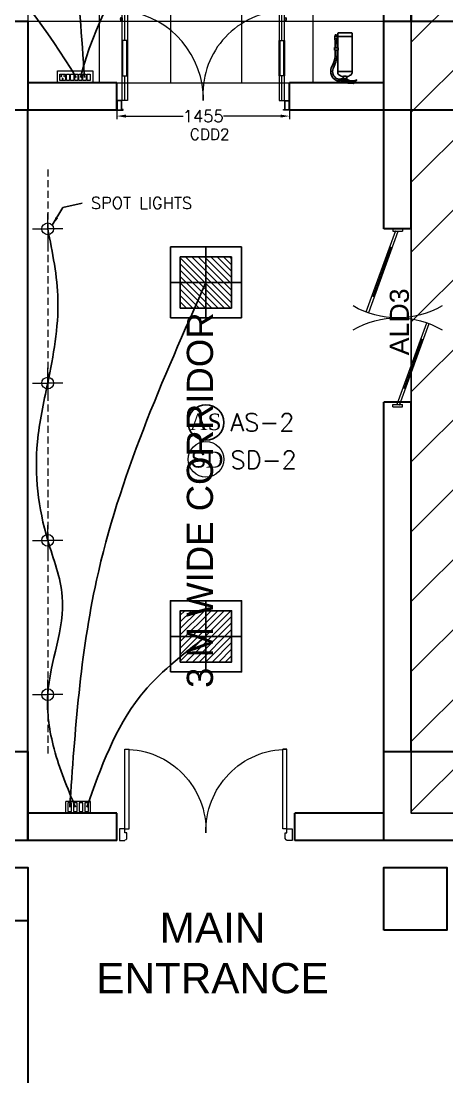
# Model space of a CAD drawing. Header units: millimetres. Extents: x 3552052 to 4144896, y -707811 to -630695.
# Drawn here: x 3582078 to 3585666, y -657476 to -648580 of the extents above; entities that cross this region are included whole.
import ezdxf

# ---------------------------------------------------------------- set-up
doc = ezdxf.new("R2010")
doc.units = ezdxf.units.MM
doc.header["$LTSCALE"] = 6
doc.header["$MEASUREMENT"] = 0
doc.linetypes.add('DASHED', pattern=[0.75, 0.5, -0.25])
doc.linetypes.add('HIDDEN', pattern=[0.375, 0.25, -0.125])
doc.layers.get('0').update_dxf_attribs({"linetype": 'CONTINUOUS', "lineweight": 0})
doc.layers.get('Defpoints').update_dxf_attribs({"linetype": 'CONTINUOUS', "lineweight": 0})
for name, color, linetype, lineweight in [('1200 Door', 144, 'CONTINUOUS', 0), ('COL', 5, 'CONTINUOUS', 0), ('D.F', 251, 'CONTINUOUS', 0), ('DIM', 7, 'CONTINUOUS', 0), ('DOOR', 44, 'CONTINUOUS', 0), ('Double Leaf Door', 4, 'CONTINUOUS', 0), ('ELE 36W EMERGENCY LIGHT', 5, 'CONTINUOUS', 0), ('ELE 36W LED LIGHT', 6, 'CONTINUOUS', 0), ('ELE-12W LED', 1, 'CONTINUOUS', 0), ('ELE-36W EMERGENCY  LED LIGHT', 7, 'CONTINUOUS', 0), ('ELE-36W LED LIGHT', 210, 'CONTINUOUS', 0), ('ELE-4M RAW P.SB', 40, 'CONTINUOUS', 0), ('ELE-4M UPS P.SB', 3, 'CONTINUOUS', 0), ('ELE-6M RAW P.SB', 40, 'HIDDEN', 0), ('FA-ABOVE SMOKE DETECTOR', 6, 'CONTINUOUS', 25), ('FA-BELOW SMOKE DERECTOR', 1, 'CONTINUOUS', 0), ('FA-FIRE TEXT', 7, 'CONTINUOUS', 0), ('WALL', 8, 'CONTINUOUS', 0)]:
    doc.layers.add(name, color=color, linetype=linetype, lineweight=lineweight)
doc.layers.add('dwgmodels.com', color=250, linetype='CONTINUOUS')
doc.layers.add('ELE-LIGHTING WIRING', color=7, linetype='CONTINUOUS', lineweight=0, true_color=0x63d7b6)
doc.styles.add('ARIAL', font='arial.ttf')
doc.styles.add('PDF Times New Roman', font='times.ttf')
doc.styles.add('ROMANS', font='romans.shx')
doc.styles.get("Standard").update_dxf_attribs({"font": 'SIMPLEX'})
doc.dimstyles.new('AEPL1', dxfattribs={"dimtxt": 100, "dimasz": 75, "dimexe": 25, "dimexo": 50, "dimtad": 0, "dimdec": 0, "dimtxsty": 'ROMANS', "dimcen": 2.5, "dimclrd": 7, "dimclre": 7, "dimclrt": 7, "dimadec": 0, "dimazin": 0, "dimtfac": 1, "dimtdec": 0, "dimtmove": 0, "dimatfit": 3, "dimfxl": 1, "dimlwd": 0, "dimlwe": 0, "dimarcsym": 0})
doc.dimstyles.get("Standard").update_dxf_attribs({"dimtxt": 100, "dimasz": 75, "dimexe": 50, "dimexo": 50, "dimgap": 75, "dimtad": 1, "dimdec": 0, "dimzin": 0, "dimdsep": 46, "dimtxsty": 'Standard', "dimcen": 0.09, "dimclrd": 256, "dimclre": 256, "dimclrt": 256, "dimadec": 0, "dimazin": 0, "dimtfac": 1, "dimtdec": 0, "dimtofl": 0, "dimtmove": 0, "dimatfit": 3, "dimfxl": 1, "dimtolj": 1, "dimtzin": 0, "dimarcsym": 0})

# ---------------------------------------------------------------- blocks, each defined once
blk = doc.blocks.new('light300x600')
at = {"layer": 'ELE-36W LED LIGHT', "lineweight": 25}
for p, q in [((918214.7, -78407.4), (918214.7, -79007.4)), ((918814.7, -78407.4), (918214.7, -78407.4)), ((918514.7, -78407.4), (918514.7, -79007.4)), ((918814.7, -79007.4), (918814.7, -78407.4)), ((918298.3, -78491.3), (918298.6, -78491)), ((918298.3, -78544.3), (918351.6, -78491)), ((918298.3, -78597.3), (918404.7, -78491)), ((918298.3, -78650.4), (918457.7, -78491)), ((918298.3, -78703.4), (918510.7, -78491)), ((918298.3, -78756.4), (918563.8, -78491)), ((918298.3, -78809.5), (918616.8, -78491)), ((918298.3, -78862.5), (918669.8, -78491)), ((918298.3, -78915.5), (918722.9, -78491)), ((918298.3, -78491), (918298.3, -78923.7)), ((918731.1, -78491), (918298.3, -78491)), ((918343.2, -78923.7), (918731.1, -78535.8)), ((918731.1, -78923.7), (918731.1, -78491)), ((918396.2, -78923.7), (918731.1, -78588.8)), ((918214.7, -78707.4), (918814.7, -78707.4)), ((918449.2, -78923.7), (918731.1, -78641.9)), ((918502.3, -78923.7), (918731.1, -78694.9)), ((918555.3, -78923.7), (918731.1, -78747.9)), ((918608.3, -78923.7), (918731.1, -78801)), ((918661.3, -78923.7), (918731.1, -78854)), ((918298.3, -78923.7), (918731.1, -78923.7)), ((918714.4, -78923.7), (918731.1, -78907)), ((918214.7, -79007.4), (918814.7, -79007.4))]:
    blk.add_line(p, q, dxfattribs=at)
blk = doc.blocks.new('ELE.EMERGENCY 40W LED LIGHT')
at = {"layer": 'ELE-36W EMERGENCY  LED LIGHT', "lineweight": 25}
h = blk.add_hatch(dxfattribs=at)
h.set_pattern_fill('ANSI31', color=5, scale=300, style=0)
h.paths.add_polyline_path([(-207.7, -207.7), (-207.7, 207.7), (207.7, 207.7), (207.7, -207.7)])
for p, q in [((0, 288), (0, -288)), ((-288, 0), (288, 0))]:
    blk.add_line(p, q, dxfattribs=at)
for points in [[(-288, -288), (-288, 288), (288, 288), (288, -288)], [(-207.7, -207.7), (-207.7, 207.7), (207.7, 207.7), (207.7, -207.7)]]:
    blk.add_lwpolyline(points, close=True, dxfattribs=at)
blk = doc.blocks.new('SDFF')
at = {"layer": 'ELE-4M RAW P.SB'}
for p, q in [((0, -100), (0, 0)), ((207.1, 0, 0), (0, 0)), ((207.1, -100, 0), (207.1, 0, 0)), ((207.1, -100, 0), (0, -100))]:
    blk.add_line(p, q, dxfattribs=at)
at = {"layer": 'ELE-4M RAW P.SB', "color": 3, "linetype": 'ByBlock'}
blk.add_lwpolyline([(47.2, -84.5), (47.2, -11.2), (16.7, -11.2), (16.7, -84.5)], close=True, dxfattribs=at)
at = {"layer": 'ELE-4M RAW P.SB', "linetype": 'ByBlock'}
for points in [[(94.9, -84.5), (94.9, -11.2), (64.4, -11.2), (64.4, -84.5)], [(142.6, -84.5), (142.6, -11.2), (112.1, -11.2), (112.1, -84.5)], [(190.3, -84.5), (190.3, -11.2), (159.8, -11.2), (159.8, -84.5)]]:
    blk.add_lwpolyline(points, close=True, dxfattribs=at)
blk = doc.blocks.new('SMOKE DETECTOR')
at = {"layer": 'FA-BELOW SMOKE DERECTOR', "color": 7}
blk.add_circle((931028.7, -118293.9), 166, dxfattribs=at)
at = {"layer": 'FA-BELOW SMOKE DERECTOR', "insert": (930887.1, -118373), "char_height": 150, "attachment_point": 7, "style": 'PDF Times New Roman'}
blk.add_mtext('{\\fArial|b0|i0|c0|p34;S}D', dxfattribs=at)
blk = doc.blocks.new('above smoke detector')
at = {"layer": 'FA-ABOVE SMOKE DETECTOR', "color": 7}
blk.add_circle((0, 0), 300, dxfattribs=at)
at = {"layer": 'FA-ABOVE SMOKE DETECTOR', "color": 53, "style": 'PDF Times New Roman'}
blk.add_text('AS', height=277.4, dxfattribs=at).set_placement((-274, -128))
blk = doc.blocks.new('Z$W@#5624')
at = {"layer": 'DOOR'}
for p, q in [((1779, 470), (957, 769)), ((1770, 446), (949, 745)), ((1122, 709), (1113, 685)), ((1610, 518), (1117, 697)), ((0, 499), (25, 499)), ((0, 400), (0, 499)), ((19, 429), (28, 453)), ((19, 429), (840, 130)), ((25, 400), (25, 499)), ((28, 453), (849, 154)), ((1614, 529), (1606, 506)), ((1779, 470), (1770, 446)), ((1798, 499), (1773, 499)), ((1773, 400), (1773, 499)), ((1798, 400), (1798, 499)), ((0, 400), (25, 400)), ((183, 369), (192, 393)), ((188, 381), (680, 202)), ((1798, 400), (1773, 400)), ((685, 214), (676, 190))]:
    blk.add_line(p, q, dxfattribs=at)
at = {"layer": 'DOOR', "color": 145, "extrusion": (0, 0, -1)}
for centre, start_param, end_param in [((0, 449), -0.523599, 0.523599), ((1798, 449), 2.617994, 3.665191)]:
    blk.add_ellipse(centre, major_axis=(899, 0), ratio=1, start_param=start_param, end_param=end_param, dxfattribs=at)
blk = doc.blocks.new('21500')
at = {"layer": 'DOOR'}
for p, q in [((67.5, 100), (67.5, 770)), ((67.5, 770), (102.5, 770)), ((102.5, 100), (102.5, 770)), ((1397.5, 100), (1397.5, 770)), ((1432.5, 770), (1397.5, 770)), ((1432.5, 100), (1432.5, 770)), ((67.5, 100), (102.5, 100)), ((1432.5, 100), (1397.5, 100)), ((67.5, 0), (67.5, 2.5)), ((82.5, 15), (80, 15)), ((1417.5, 15), (1420, 15)), ((1432.5, 0), (1432.5, 2.5))]:
    blk.add_line(p, q, dxfattribs=at)
for points in [[(82.5, 65), (67.5, 65), (67.5, 100), (22.5, 100), (22.5, 0), (67.5, 0)], [(1417.5, 65), (1432.5, 65), (1432.5, 100), (1477.5, 100), (1477.5, 0), (1432.5, 0)], [(82.5, 15), (82.5, 65)], [(1417.5, 15), (1417.5, 65)]]:
    blk.add_lwpolyline(points, dxfattribs=at)
at = {"layer": 'DOOR', "color": 145}
for centre, start, end in [((64.2, 83.9), 358.42092, 89.721), ((1435.8, 83.9), 90.279, 181.57908)]:
    blk.add_arc(centre, 686.1, start, end, dxfattribs=at)
at = {"layer": 'DOOR'}
for centre, start, end in [((67.5, 15), 270, 0), ((1432.5, 15), 180, 270)]:
    blk.add_arc(centre, 12.5, start, end, dxfattribs=at)
blk = doc.blocks.new('*D75')
at = {"layer": 'Defpoints', "color": 0, "transparency": 16777216}
for p in [(3582885.5, -649215.6), (3584340.5, -649215.6), (3584340.5, -649380.6)]:
    blk.add_point(p, dxfattribs=at)
at = {"layer": 'DIM', "color": 7, "lineweight": 0, "transparency": 16777216}
for p, q in [((3582885.5, -649265.6), (3582885.5, -649405.6)), ((3584340.5, -649265.6), (3584340.5, -649405.6)), ((3582960.5, -649380.6), (3583443.4, -649380.6)), ((3584265.5, -649380.6), (3583782.7, -649380.6))]:
    blk.add_line(p, q, dxfattribs=at)
at = {"layer": 'DIM', "color": 7, "transparency": 16777216}
for points in [[(3582960.5, -649368.1), (3582960.5, -649393.1), (3582885.5, -649380.6)], [(3584265.5, -649368.1), (3584265.5, -649393.1), (3584340.5, -649380.6)]]:
    blk.add_solid(points, dxfattribs=at)
at = {"layer": 'DIM', "color": 7, "lineweight": -3, "transparency": 16777216, "insert": (3583613, -649380.6), "char_height": 100, "attachment_point": 5, "style": 'ROMANS'}
blk.add_mtext('1455', dxfattribs=at)
blk = doc.blocks.new('2000x80')
at = {"layer": 'Double Leaf Door'}
for points in [[(104210, -25357.6), (104215, -25357.6), (104215, -25061.1), (104210, -25061.1)], [(104253.7, -25061.1), (104248.7, -25061.1), (104248.7, -25357.6), (104253.7, -25357.6)], [(105533.1, -25061.1), (105538, -25061.1), (105538, -25357.6), (105533.1, -25357.6)], [(105576.7, -25357.6), (105571.8, -25357.6), (105571.8, -25061.1), (105576.7, -25061.1)]]:
    blk.add_hatch(color=6, dxfattribs=at).paths.add_polyline_path(points)
at = {"layer": 'Double Leaf Door', "color": 8}
for p, q in [((104210, -25567.2), (104210, -24813)), ((104210, -24813), (104253.7, -24813)), ((104231.9, -25061.1), (104231.9, -24813)), ((104253.7, -24813), (104253.7, -25567.2)), ((105576.7, -24813), (105533.1, -24813)), ((105533.1, -24813), (105533.1, -25567.2)), ((105554.9, -25061.1), (105554.9, -24813)), ((105576.7, -25567.2), (105576.7, -24813)), ((104195.7, -24870.5), (104195.7, -24888.5)), ((104210, -24868.6), (104197.6, -24868.6)), ((104197.6, -24890.5), (104210, -24890.5)), ((104210, -24868.6), (104210, -24890.5)), ((105576.7, -24868.6), (105589.2, -24868.6)), ((105576.7, -24868.6), (105576.7, -24890.5)), ((105589.2, -24890.5), (105576.7, -24890.5)), ((105591.1, -24870.5), (105591.1, -24888.5)), ((104231.9, -25567.2), (104231.9, -25357.6)), ((105554.9, -25567.2), (105554.9, -25357.6)), ((104165.9, -25567.2), (104165.9, -25647.2)), ((104206.1, -25567.2), (104165.9, -25567.2)), ((104167.9, -25569.2), (104167.9, -25645.3)), ((104204.1, -25569.2), (104167.9, -25569.2)), ((104204.1, -25644.3), (104204.1, -25569.2)), ((104206.1, -25642.3), (104206.1, -25567.2)), ((104253.7, -25567.2), (104210, -25567.2)), ((105533.1, -25567.2), (105576.7, -25567.2)), ((105580.7, -25642.3), (105580.7, -25567.2)), ((105580.7, -25567.2), (105620.9, -25567.2)), ((105582.7, -25644.3), (105582.7, -25569.2)), ((105582.7, -25569.2), (105618.9, -25569.2)), ((105618.9, -25569.2), (105618.9, -25645.3)), ((105620.9, -25567.2), (105620.9, -25647.2)), ((104165.9, -25647.2), (104206.1, -25647.2)), ((104167.9, -25645.3), (104206.1, -25645.3)), ((104216, -25644.3), (104204.1, -25644.3)), ((104218, -25642.3), (104206.1, -25642.3)), ((104206.1, -25645.3), (104216, -25645.3)), ((104206.1, -25647.2), (104218, -25647.2)), ((104216, -25645.3), (104216, -25644.3)), ((104218, -25647.2), (104218, -25642.3)), ((105568.8, -25647.2), (105568.8, -25642.3)), ((105568.8, -25642.3), (105580.7, -25642.3)), ((105580.7, -25647.2), (105568.8, -25647.2)), ((105570.8, -25645.3), (105570.8, -25644.3)), ((105570.8, -25644.3), (105582.7, -25644.3)), ((105580.7, -25645.3), (105570.8, -25645.3)), ((105618.9, -25645.3), (105580.7, -25645.3)), ((105620.9, -25647.2), (105580.7, -25647.2))]:
    blk.add_line(p, q, dxfattribs=at)
at = {"layer": 'Double Leaf Door', "color": 6}
for p, q in [((104253.7, -25061.1), (104210, -25061.1)), ((104210, -25061.1), (104210, -25357.6)), ((104215, -25357.6), (104215, -25061.1)), ((104248.7, -25357.6), (104248.7, -25061.1)), ((104253.7, -25357.6), (104253.7, -25061.1)), ((105533.1, -25357.6), (105533.1, -25061.1)), ((105533.1, -25061.1), (105576.7, -25061.1)), ((105538, -25357.6), (105538, -25061.1)), ((105571.8, -25357.6), (105571.8, -25061.1)), ((105576.7, -25061.1), (105576.7, -25357.6)), ((104210, -25357.6), (104253.7, -25357.6)), ((105576.7, -25357.6), (105533.1, -25357.6))]:
    blk.add_line(p, q, dxfattribs=at)
at = {"layer": 'Double Leaf Door', "color": 6, "ltscale": 100}
for p, q in [((104248.7, -25061.1), (104248.7, -25357.6)), ((105538, -25061.1), (105538, -25357.6))]:
    blk.add_line(p, q, dxfattribs=at)
at = {"layer": 'Double Leaf Door', "color": 6}
for points in [[(104210, -25061.1), (104210, -25357.6), (104215, -25357.6), (104215, -25061.1), (104210, -25061.1)], [(104253.7, -25061.1), (104253.7, -25357.6), (104248.7, -25357.6), (104248.7, -25061.1), (104253.7, -25061.1)], [(105533.1, -25061.1), (105533.1, -25357.6), (105538, -25357.6), (105538, -25061.1), (105533.1, -25061.1)], [(105576.7, -25061.1), (105576.7, -25357.6), (105571.8, -25357.6), (105571.8, -25061.1), (105576.7, -25061.1)]]:
    blk.add_lwpolyline(points, dxfattribs=at)
at = {"layer": 'Double Leaf Door', "ltscale": 5000}
for points in [[(104210, -25061.1), (104210, -25357.6), (104215, -25357.6), (104215, -25061.1), (104210, -25061.1)], [(105576.7, -25061.1), (105576.7, -25357.6), (105571.8, -25357.6), (105571.8, -25061.1), (105576.7, -25061.1)]]:
    blk.add_lwpolyline(points, dxfattribs=at)
at = {"layer": 'Double Leaf Door', "color": 8}
for centre, radius, start, end in [((104143.8, -25554.6), 749.7, 359.03214, 81.57239), ((105589, -25508.8), 698.1, 94.59437, 184.8011), ((104195.7, -24879.5), 3.72, 90, 270), ((104197.6, -24870.5), 1.98, 90, 180), ((104197.6, -24888.5), 1.98, 180, 270), ((105589.2, -24870.5), 1.98, 0, 90), ((105589.2, -24888.5), 1.98, 270, 0), ((105591.1, -24879.5), 3.72, 270, 90)]:
    blk.add_arc(centre, radius, start, end, dxfattribs=at)
blk = doc.blocks.new('77')
at = {"layer": 'ELE-4M UPS P.SB', "color": 251, "linetype": 'ByBlock'}
for p, q in [((3576135.5, -664143.2), (3576135.5, -667183.2)), ((3576735.5, -664143.2), (3576735.5, -667183.2)), ((3577335.5, -664143.2), (3577335.5, -667183.2)), ((3577935.5, -664143.2), (3577935.5, -667183.2)), ((3578535.5, -664143.2), (3578535.5, -667183.2)), ((3579135.5, -664143.2), (3579135.5, -667183.2)), ((3579735.5, -664143.2), (3579735.5, -667183.2)), ((3580335.5, -664143.2), (3580335.5, -667183.2)), ((3580935.5, -664143.2), (3580935.5, -667183.2)), ((3581535.5, -664143.2), (3581535.5, -667183.2)), ((3582135.5, -664143.2), (3582135.5, -667703.4)), ((3582735.5, -664143.2), (3582735.5, -667703.4)), ((3583335.5, -664143.2), (3583335.5, -667703.4)), ((3583935.5, -664143.2), (3583935.5, -667703.4)), ((3584535.5, -664143.2), (3584535.5, -667703.4)), ((3575840.5, -664743.2), (3585135.5, -664743.2)), ((3575840.5, -665343.2), (3585135.5, -665343.2)), ((3575840.5, -665943.2), (3585135.5, -665943.2)), ((3575840.5, -666543.2), (3585135.5, -666543.2)), ((3575840.5, -667183.2), (3585135.5, -667183.2))]:
    blk.add_line(p, q, dxfattribs=at)
blk.add_lwpolyline([(3585135.5, -664143.2), (3575840.5, -664143.2), (3575840.5, -667183.2), (3582135.5, -667183.2), (3582135.5, -667703.4), (3585135.5, -667703.4)], close=True, dxfattribs=at)
blk = doc.blocks.new('FFFF5')
at = {"layer": 'ELE-4M RAW P.SB', "color": 40, "ltscale": 10}
for p, q in [((3582623.9, -692257.6), (3582670.2, -692257.6)), ((3582623.9, -692310.4), (3582623.9, -692257.6)), ((3582670.2, -692310.4), (3582623.9, -692310.4)), ((3582670.2, -692257.6), (3582670.2, -692310.4))]:
    blk.add_line(p, q, dxfattribs=at)
for points in [[(3582603.9, -692230), (3582900.2, -692230), (3582900.2, -692330), (3582603.9, -692330)], [(3582678.5, -692257.6), (3582704.9, -692257.6), (3582704.9, -692310.4), (3582678.5, -692310.4)], [(3582713.1, -692257.6), (3582739.5, -692257.6), (3582739.5, -692310.4), (3582713.1, -692310.4)], [(3582747.8, -692257.6), (3582774.2, -692257.6), (3582774.2, -692310.4), (3582747.8, -692310.4)], [(3582782.5, -692257.6), (3582808.9, -692257.6), (3582808.9, -692310.4), (3582782.5, -692310.4)]]:
    blk.add_lwpolyline(points, close=True, dxfattribs=at)
for centre, radius, start, end in [((3582633.9, -692273.7), 3.1, 87.48997, 354.73109), ((3582636.3, -692271.6), 2.5, 284.90486, 157.31619), ((3582647, -692297), 3.6, 127.15837, 52.84163), ((3582647, -692293.4), 2.29, 341.40312, 198.59688), ((3582657.8, -692271.6), 2.5, 22.68381, 255.09514), ((3582660.2, -692273.7), 3.1, 185.26891, 92.51003)]:
    blk.add_arc(centre, radius, start, end, dxfattribs=at)
at = {"layer": 'ELE-6M RAW P.SB', "color": 3, "linetype": 'ByBlock'}
for points in [[(3582817.2, -692257.6), (3582843.6, -692257.6), (3582843.6, -692310.4), (3582817.2, -692310.4)], [(3582851.9, -692257.6), (3582878.3, -692257.6), (3582878.3, -692310.4), (3582851.9, -692310.4)]]:
    blk.add_lwpolyline(points, close=True, dxfattribs=at)
blk = doc.blocks.new('Fire Extinguisher_side_dwgmodels.com')
at = {"color": 0}
for p, q in [((-35.2, 403.2), (-23.8, 403.2)), ((-35.2, 403.2), (-35.2, 387.2)), ((-35.2, 399.8), (-23.5, 399.8)), ((-35.2, 390.6), (-23.5, 390.6)), ((-35.2, 387.2), (-23.8, 387.2)), ((-35.1, 400.9), (-23.5, 400.9)), ((-35.1, 389.5), (-23.5, 389.5)), ((-19.2, 401.5), (-13.9, 401.5)), ((-19.2, 401.5), (-19.2, 388.9)), ((-19.2, 388.9), (-13.9, 388.9)), ((-16, 384), (16, 384)), ((-16, 384), (-16, 368)), ((-15.2, 387.2), (15.2, 387.2)), ((-15.2, 385.6), (-15.2, 384)), ((-15.2, 385.6), (15.2, 385.6)), ((-15, 419.2), (73.1, 425.6)), ((-15, 419.2), (-13.8, 403.2)), ((-13.4, 405.2), (-14.4, 411.2)), ((11.5, 403.2), (-13.9, 403.2)), ((-13.9, 387.2), (-13.9, 403.2)), ((-9.6, 407.1), (10.8, 406)), ((-9.5, 405.5), (-9.6, 407.1)), ((-9.6, 404.6), (11.3, 403.9)), ((-2.9, 397), (-4.8, 398.2)), ((2.9, 397), (4.8, 398.2)), ((9.6, 408.4), (11.4, 408.4)), ((11.4, 407.7), (9.6, 407.7)), ((11.3, 406), (15.9, 405.7)), ((11.8, 403.9), (37.4, 403.1)), ((13.9, 403.2), (12, 403.2)), ((13.9, 399.8), (13.9, 403.2)), ((13.9, 387.2), (13.9, 399.1)), ((15.2, 385.6), (15.2, 384)), ((16, 384), (16, 368)), ((18.2, 411.3), (18.4, 408.3)), ((18.3, 409.7), (38.3, 408.7)), ((20.2, 413.8), (35.6, 416)), ((36.1, 416.1), (77.3, 421.9)), ((-60, 326), (60, 326)), ((-82.9, 27), (-82.9, 28)), ((-82.9, 27), (-69.3, 27)), ((-69.5, 28), (-82.7, 28)), ((-82.3, 27), (-82.3, 16)), ((-82.3, 18.1), (-69.8, 18.1)), ((-69.8, 16), (-82.3, 16)), ((-69.8, 27), (-69.8, 16)), ((-69.3, 27), (-69.3, 28)), ((-59.9, 30), (60.1, 30))]:
    blk.add_line(p, q, dxfattribs=at)
for points in [[(-35.3, 401.8), (-37.9, 401.8), (-42.6, 402.7, 0.221592), (-86, 392.3, 0.368254), (-108.3, 279.2, -0.110132), (-83.2, 195.7, -0.031281), (-82.6, 144, 1.053637)], [(-35.3, 388.6), (-37.9, 388.6), (-48.2, 388.2, 0.176974), (-76.1, 379.8, 0.368254), (-94.3, 287.1, -0.110132), (-67.2, 196.9, -0.030795), (-66.6, 144, -0.030795)], [(-16, 368, 0.097205), (-46.9, 355.5, 0.239427), (-60, 335.6), (-60, 144)], [(-60, 124), (-60, 2.6, 0.224832), (-57.2, 0), (57.2, 0, 0.224832), (60, 2.6), (60, 335.6, 0.239427), (46.9, 355.5, 0.097205), (16, 368)], [(0.7, 390.6), (0.3, 399.9, 0.921151), (-0.4, 399.9), (-0.7, 390.6)], [(37.8, 403.1), (84.5, 401.5, -0.246805), (94.7, 395.9, 0.43613), (97.6, 395.9, 0.479518), (89.9, 405.9), (38.7, 408.6)], [(-58, 144), (-86, 144, 0.414214), (-88, 142), (-88, 126, 0.414214), (-86, 124), (-58, 124)], [(-69.5, 28, 0.414214), (-66.5, 31), (-66.5, 49.6), (-85.7, 49.6), (-85.7, 31, 0.414214), (-82.7, 28)]]:
    blk.add_lwpolyline(points, format="xyb", dxfattribs=at)
blk.add_lwpolyline([(-58, 144), (-58, 124)], dxfattribs=at)
for centre, radius in [((-11.4, 405.3), 0.818), ((0, 395.2), 8), ((0, 395.2), 7.35)]:
    blk.add_circle(centre, radius, dxfattribs=at)
for centre, radius, start, end in [((-24, 395.8), 7.45, 50.21268, 88.81165), ((-24, 394.6), 7.45, 271.18835, 309.78732), ((-23.6, 402.9), 1.98, 271.9881, 358.95264), ((-25.9, 395.2), 5.13, 297.45336, 62.54664), ((-23.6, 387.5), 1.98, 1.04736, 88.0119), ((-15.2, 386.4), 0.8, 90, 270), ((-11.4, 405.3), 1.96, 184.1612, 4.1612), ((0, 395.2), 5.65, 31.91625, 148.08375), ((0, 395.2), 3.41, 97.24157, 148.08375), ((0, 389.6), 1.22, 124.6063, 55.80088), ((0, 395.2), 3.41, 31.91625, 83.95262), ((9.6, 408), 0.343, 90, 270), ((24.7, 407.9), 14, 181.02547, 178.22043), ((24.7, 407.9), 13.6, 181.05848, 178.16313), ((11.4, 408), 0.343, 270, 90), ((15.2, 386.4), 0.8, 270, 90), ((16, 408.1), 2.4, 266.92009, 4.1612), ((20.6, 411.5), 2.4, 97.99051, 184.1612), ((73.3, 421.6), 4, 4.1612, 94.1612), ((-2951.7, 155.3), 2869.6, 357.88985, 359.37581), ((-2950.2, 155.3), 2884, 357.9004, 359.37893)]:
    blk.add_arc(centre, radius, start, end, dxfattribs=at)
blk.add_ellipse((0, 368), major_axis=(-16, 0), ratio=0.208077, start_param=0, end_param=3.141593, dxfattribs=at)

msp = doc.modelspace()

# ---------------------------------------------------------------- hatches: boundary and pattern name
at = {"layer": 'D.F', "lineweight": -3}
h = msp.add_hatch(dxfattribs=at)
h.set_pattern_fill('ANSI31', scale=3333, style=0)
h.set_pattern_definition([(45, (549013.35, 78678.2), (-294.59836, 294.59836), [])])
h.paths.add_polyline_path([(3585365.5, -638825.4), (3591695.5, -638825.4), (3591695.5, -655255.4), (3585365.5, -655255.4)])

# ---------------------------------------------------------------- linework, layer by layer
at = {"layer": 'COL', "color": 7, "lineweight": 30, "elevation": 0}
msp.add_lwpolyline([(3581385.5, -648580.4), (3582135.5, -648580.4), (3582135.5, -649330.4), (3581385.5, -649330.4)], close=True, dxfattribs=at)
at = {"layer": 'COL', "color": 7, "lineweight": 30}
for points in [[(3582135.5, -654735.6), (3582135.5, -655485.6), (3581385.5, -655485.6), (3581385.5, -654735.6)], [(3581685.5, -656160.6), (3581685.5, -655710.6), (3582135.5, -655710.6), (3582135.5, -656160.6)], [(3585135.5, -656240.6), (3585135.5, -655710.6), (3585665.5, -655710.6), (3585665.5, -656240.6)]]:
    msp.add_lwpolyline(points, close=True, dxfattribs=at)
at = {"layer": 'D.F', "color": 7, "lineweight": 30, "ltscale": 15}
msp.add_lwpolyline([(3586865.5, -648580.6), (3586865.5, -647940.6), (3585365.5, -647940.6), (3585365.5, -648580.6)], close=True, dxfattribs=at)
at = {"layer": 'D.F', "color": 7, "lineweight": 30}
for points in [[(3585135.5, -648580.6), (3585885.5, -648580.6), (3585885.5, -649330.6), (3585135.5, -649330.6)], [(3585885.5, -654735.6), (3585885.5, -655485.6), (3585135.5, -655485.6), (3585135.5, -654735.6)], [(3585135.5, -656240.6), (3585135.5, -655710.6), (3585665.5, -655710.6), (3585665.5, -656240.6)]]:
    msp.add_lwpolyline(points, close=True, dxfattribs=at)
at = {"layer": 'ELE-12W LED', "color": 8, "linetype": 'DASHED', "ltscale": 20}
msp.add_line((3582302.3, -649830.6), (3582302.3, -654755.3), dxfattribs=at)
at = {"layer": 'ELE-12W LED', "color": 1}
for points in [[(3582174.2, -650330.6), (3582302.3, -650330.6), (3582302.3, -650202.5)], [(3582430.4, -650330.6), (3582302.3, -650330.6), (3582302.3, -650458.7)], [(3582174.2, -651630.6), (3582302.3, -651630.6), (3582302.3, -651502.5)], [(3582430.4, -651630.6), (3582302.3, -651630.6), (3582302.3, -651758.7)], [(3582174.2, -652955.3), (3582302.3, -652955.3), (3582302.3, -652827.2)], [(3582430.4, -652955.3), (3582302.3, -652955.3), (3582302.3, -653083.4)], [(3582430.4, -654255.3), (3582302.3, -654255.3), (3582302.3, -654127.2)], [(3582174.2, -654255.3), (3582302.3, -654255.3), (3582302.3, -654383.4)]]:
    msp.add_lwpolyline(points, dxfattribs=at)
for centre in [(3582302.3, -650330.6), (3582302.3, -651630.6), (3582302.3, -652955.3), (3582302.3, -654255.3)]:
    msp.add_circle(centre, 49.4, dxfattribs=at)
at = {"layer": 'ELE-LIGHTING WIRING', "lineweight": -3}
for centre, radius, start, end in [((3576977, -652414.3), 6501.1, 31.11722, 55.75299), ((3585589.9, -649845.1), 3114.6, 115.7758, 165.29777)]:
    msp.add_arc(centre, radius, start, end, dxfattribs=at)
at = {"layer": 'ELE-LIGHTING WIRING', "color": 254, "lineweight": -3, "true_color": 0xdebad0}
msp.add_arc((3528432.9, -652786.1), 54307.5, 3.93993, 6.07325, dxfattribs=at)
at = {"layer": 'ELE-LIGHTING WIRING', "lineweight": -3}
for points in [[(3582535.2, -655203.3, 0), (3582356.4, -654713.1), (3582302.3, -654255.3), (3582425.2, -653428.4), (3582302.3, -652955.3), (3582215.4, -652126.4), (3582302.3, -651630.6), (3582387.7, -650929.2), (3582302.3, -650330.6)], [(3582487.5, -655203.3, 0), (3582713.4, -653292), (3583635.5, -650781.8)]]:
    msp.add_spline(points, degree=3, dxfattribs=at)
at = {"layer": 'ELE-LIGHTING WIRING', "color": 254, "lineweight": -3, "true_color": 0xdebad0}
msp.add_spline([(3582630.6, -655203.3, 0), (3583081.1, -654269.6), (3583635.5, -653764.3)], degree=3, dxfattribs=at)
at = {"layer": 'WALL', "color": 7, "lineweight": 30}
for p, q in [((3585135.5, -648580.6), (3585135.5, -645540.4)), ((3585365.5, -648580.6), (3585365.5, -645540.4)), ((3582885.5, -649100.6), (3582135.5, -649100.6)), ((3582885.5, -649100.6), (3582135.5, -649100.6)), ((3582885.5, -649330.6), (3582885.5, -649100.6)), ((3582885.5, -649330.6), (3582885.5, -649100.6)), ((3584340.5, -649330.6), (3584340.5, -649100.6)), ((3585135.5, -649100.6), (3584340.5, -649100.6)), ((3584340.5, -649330.6), (3584340.5, -649100.6)), ((3585135.5, -649100.6), (3584340.5, -649100.6)), ((3582135.5, -655485.4), (3582135.5, -649330.4)), ((3582885.5, -649330.6), (3582135.5, -649330.6)), ((3585135.5, -649330.6), (3584340.5, -649330.6)), ((3585135.5, -650330.8), (3585135.5, -649330.6)), ((3585365.5, -650330.8), (3585365.5, -649330.6)), ((3585365.5, -650330.8), (3585135.5, -650330.8)), ((3585365.5, -651790.8), (3585135.5, -651790.8)), ((3585135.5, -654735.6), (3585135.5, -651790.8)), ((3585365.5, -654735.6), (3585365.5, -651790.8)), ((3582135.5, -654735.6), (3582135.5, -654270.4)), ((3582885.5, -655255.4), (3582135.5, -655255.4)), ((3582885.5, -655255.4), (3582135.5, -655255.4)), ((3582885.5, -655485.4), (3582885.5, -655255.4)), ((3582885.5, -655485.4), (3582885.5, -655255.4)), ((3584385.5, -655485.4), (3584385.5, -655255.4)), ((3585135.5, -655255.4), (3584385.5, -655255.4)), ((3584385.5, -655485.4), (3584385.5, -655255.4)), ((3585135.5, -655255.4), (3584385.5, -655255.4)), ((3582885.5, -655485.4), (3582135.5, -655485.4)), ((3582885.5, -655485.4), (3582135.5, -655485.4)), ((3585135.5, -655485.4), (3584385.5, -655485.4)), ((3585135.5, -655485.4), (3584385.5, -655485.4)), ((3582135.5, -656160.6), (3582135.5, -661831.8))]:
    msp.add_line(p, q, dxfattribs=at)
at = {"layer": 'WALL', "color": 251, "lineweight": -3}
msp.add_lwpolyline([(3585365.5, -638825.4), (3591695.5, -638825.4), (3591695.5, -655255.4), (3585365.5, -655255.4)], close=True, dxfattribs=at)

# ---------------------------------------------------------------- block references
at = {"layer": 'D.F', "color": 251, "lineweight": -3, "xscale": 0.8343726266175508, "yscale": 0.8343726266175508, "zscale": 0.8343726266175508, "rotation": 270}
msp.add_blockref('Z$W@#5624', (3584875.5, -650330.8), dxfattribs=at)
at = {"layer": 'DOOR', "color": 251, "lineweight": -3, "xscale": -1}
msp.add_blockref('21500', (3584385.5, -655485.4), dxfattribs=at)
msp.add_blockref('21500', (3584385.5, -655485.4), dxfattribs=at)
at = {"layer": 'Double Leaf Door', "color": 251, "lineweight": -3}
msp.add_blockref('2000x80', (3478719.6, -623683.4), dxfattribs=at)
at = {"layer": 'dwgmodels.com', "color": 1, "xscale": -1, "rotation": 180}
msp.add_blockref('Fire Extinguisher_side_dwgmodels.com', (3584806.3, -648680.2), dxfattribs=at)
at = {"layer": 'ELE 36W EMERGENCY LIGHT', "lineweight": -3, "xscale": 1.041666666677768, "yscale": 1.041666666677768, "zscale": 1.041666666677768}
msp.add_blockref('ELE.EMERGENCY 40W LED LIGHT', (3583635.5, -653764.3), dxfattribs=at)
at = {"layer": 'ELE 36W LED LIGHT', "lineweight": -3, "rotation": 89.9999999995464}
msp.add_blockref('light300x600', (3504928.2, -1569296.5), dxfattribs=at)
at = {"layer": 'ELE-4M RAW P.SB', "color": 0, "lineweight": -3}
msp.add_blockref('SDFF', (3582455.5, -655155.4, 0), dxfattribs=at)
at = {"layer": 'ELE-4M UPS P.SB', "color": 7, "lineweight": -3}
msp.add_blockref('77', (0, 18602.8), dxfattribs=at)
at = {"layer": 'ELE-4M UPS P.SB', "color": 0, "lineweight": -3}
msp.add_blockref('FFFF5', (-218.4, 43229.4), dxfattribs=at)
at = {"layer": 'FA-ABOVE SMOKE DETECTOR', "lineweight": -3, "xscale": 0.4999999999993358, "yscale": 0.4999999999993358, "zscale": 0.4999999999993358}
msp.add_blockref('above smoke detector', (3583635.5, -651962.2), dxfattribs=at)
at = {"layer": 'FA-BELOW SMOKE DERECTOR', "color": 6, "lineweight": -3, "xscale": 0.9035551315104862, "yscale": 0.9035551315104862, "zscale": 0.9035551315104862}
msp.add_blockref('SMOKE DETECTOR', (2742399.8, -545388), dxfattribs=at)

# ---------------------------------------------------------------- texts
at = {"layer": '1200 Door', "color": 251, "lineweight": -3, "style": 'ROMANS'}
msp.add_text('CDD2', height=94.18, dxfattribs=at).set_placement((3583499.4, -649581.3, -35804.4))
at = {"layer": 'D.F', "color": 251, "lineweight": -3, "style": 'ARIAL', "width": 1}
msp.add_text('ALD3', height=161.2, rotation=90, dxfattribs=at).set_placement((3585345.5, -651396.2))
at = {"layer": 'DIM', "color": 7, "lineweight": 30, "insert": (3583690.6, -656432.9), "char_height": 255, "width": 2770.907, "attachment_point": 5, "style": 'ARIAL'}
msp.add_mtext('MAIN ENTRANCE', dxfattribs=at)
at = {"layer": 'ELE-12W LED', "color": 251, "true_color": 0x5e5e5e, "insert": (3582666.4, -650063), "char_height": 100, "attachment_point": 1}
msp.add_mtext('SPOT LIGHTS', dxfattribs=at)
at = {"layer": 'FA-FIRE TEXT', "color": 200, "lineweight": -3, "char_height": 150, "width": 349.838, "attachment_point": 1, "style": 'ROMANS'}
for s, insert in [('{\\C256;AS-2}', (3583841.4, -651885.7)), ('{\\C256;SD-2}', (3583841.4, -652202.1))]:
    msp.add_mtext(s, dxfattribs=dict(at, insert=insert))
at = {"layer": 'WALL', "color": 251, "lineweight": -3, "insert": (3583585.9, -652616.7), "char_height": 220.414, "width": 4941.395, "attachment_point": 5, "rotation": 90, "style": 'ARIAL'}
msp.add_mtext('3 M WIDE CORRIDOR', dxfattribs=at)

# ---------------------------------------------------------------- dimensions: what is measured, and where the dimension line sits
at = {"layer": 'DIM', "color": 251, "lineweight": -3}
dim = msp.add_linear_dim(base=(3584340.5, -649380.6), p1=(3582885.5, -649215.6), p2=(3584340.5, -649215.6), dimstyle='AEPL1', dxfattribs=at)
dim.commit()
dim.dimension.update_dxf_attribs({"geometry": '*D75', "text_midpoint": (3583613, -649380.6), "dimtype": 160})

# ---------------------------------------------------------------- leaders
at = {"layer": 'ELE-12W LED', "color": 1, "annotation_type": 0, "has_hookline": 1, "hookline_direction": 0, "text_width": 952.4}
msp.add_leader([(3582341, -650299.9), (3582430.4, -650151.1), (3582591.4, -650113)], dimstyle='Standard', override={"dimgap": 75, "dimtad": 0}, dxfattribs=at)

doc.saveas('drawing.dxf')
